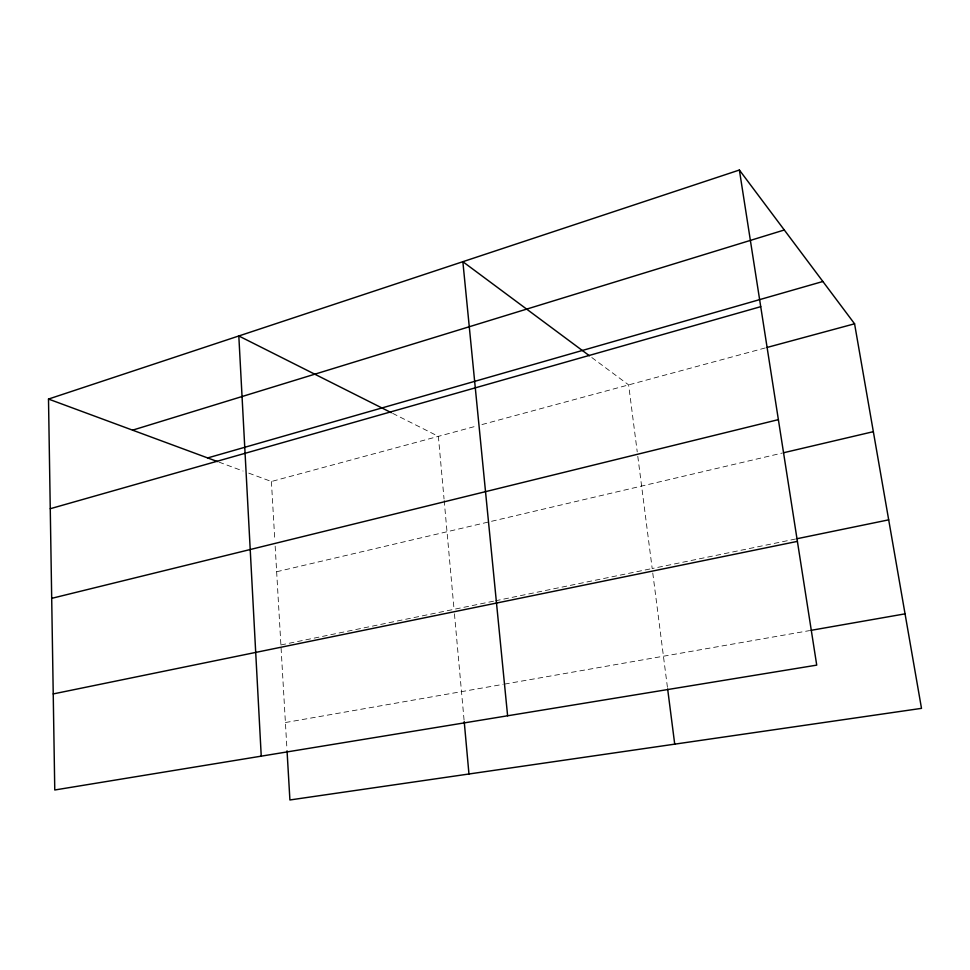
<?xml version="1.0" encoding="UTF-8"?>
<svg xmlns="http://www.w3.org/2000/svg" width="970" height="970" viewBox="0 0 970 970"><rect width="100%" height="100%" fill="white"/><g stroke="black" fill="none" stroke-linecap="round" stroke-linejoin="round"><path stroke-width="0.73" stroke-dasharray="4.85 3.64" d="M248.732 473.13L271.406 481.508L476.137 426.145M481.945 424.569L765.657 347.842M276.644 571.742L782.414 453.014M280.9 644.965L493.972 601.097M495.452 600.794L650.712 568.832M795.57 539.017L652.192 568.529L637.411 453.342M285.41 722.529L503.078 684.359M504.558 684.092L809.598 630.597M218.99 462.12L243.07 471.032M392.668 413.365L438.367 436.354L444.042 498.956M591.821 357.542L628.633 384.896L637.229 451.85M652.761 572.991L667.457 687.524M444.175 500.447L454.045 609.318M454.445 613.816L464.072 720.092M271.406 481.508L274.813 540.157M275.165 546.171L286.962 749.337"/><path stroke-width="1.45" d="M739.382 170.029L816.728 665.129L54.769 789.992L48.5 399.058L739.382 170.029L854.57 323.798L921.5 708.355L289.909 799.971L287.047 750.828M132.587 430.159L784.306 229.987M207.653 457.937L822.875 281.494M50.258 508.716L760.735 306.665M767.112 347.442L854.57 323.798M51.701 598.344L778.376 419.634M783.881 452.675L873.339 431.674M797.049 538.714L888.69 519.847M53.229 693.926L797.388 541.381M811.09 630.33L905.058 613.852M48.5 399.058L217.571 461.599M391.322 412.686L238.814 335.972L261.245 756.151M589.445 355.772L462.86 261.706L507.613 715.787M667.651 689.015L674.72 744.148M464.218 721.595L468.959 773.987"/></g></svg>
